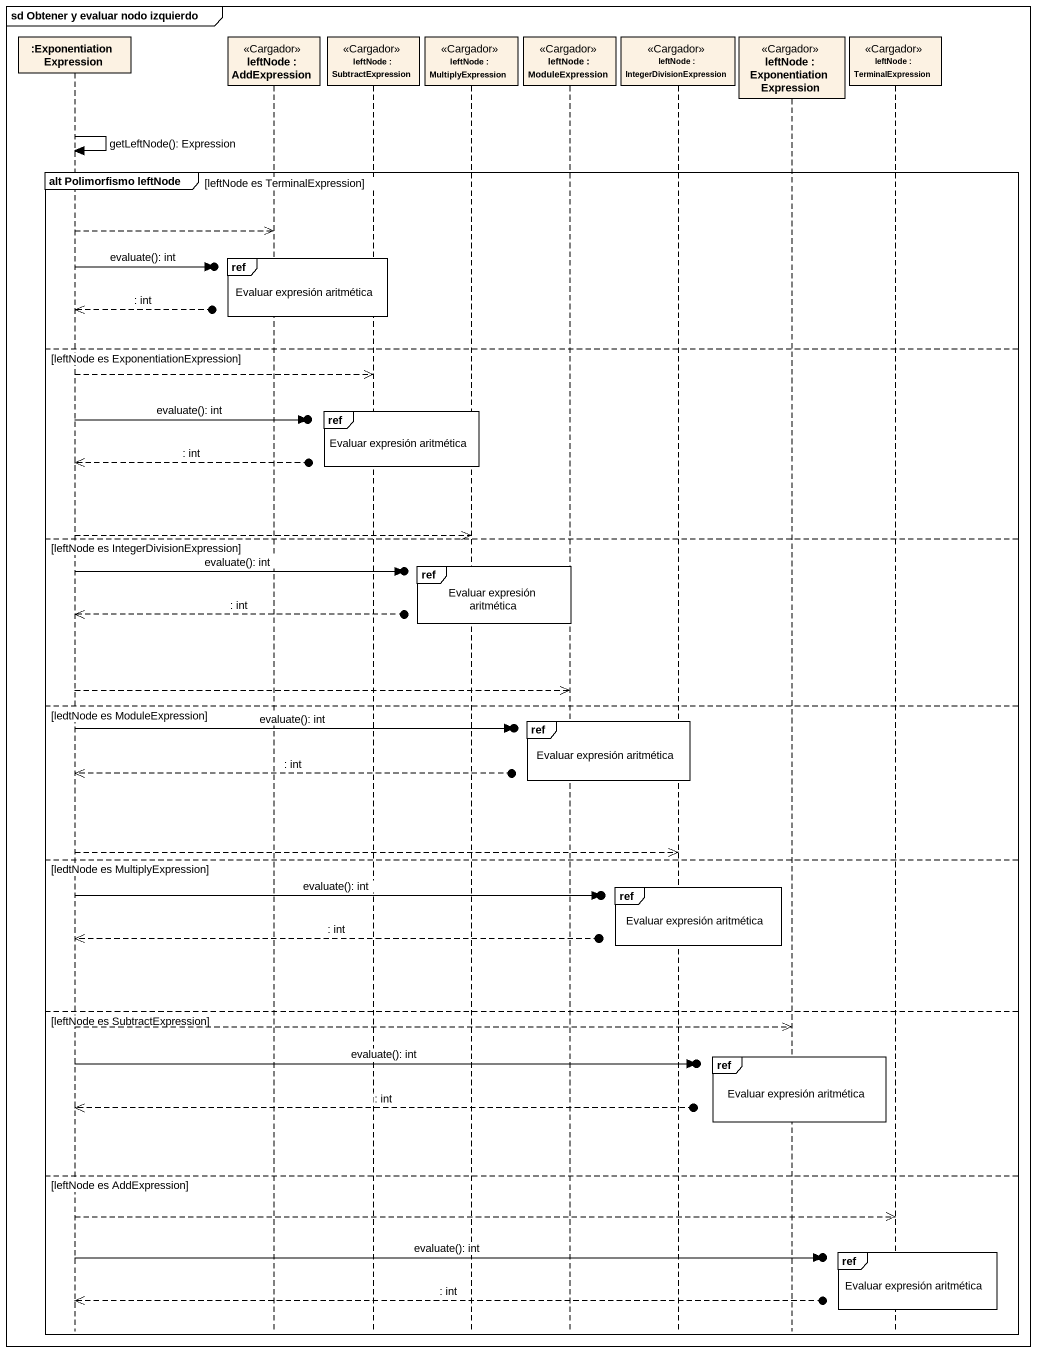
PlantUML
@startuml
mainframe sd Obtener y evaluar nodo izquierdo
hide footbox
participant ":ExponentiationExpression" as ExponentiationExpression
participant "leftNode : AddExpression" as leftNode <<Cargador>>
participant "leftNode : SubtractExpression" as leftNode_2 <<Cargador>>
participant "leftNode : MultiplyExpression" as leftNode_3 <<Cargador>>
participant "leftNode : ModuleExpression" as leftNode_4 <<Cargador>>
participant "leftNode : IntegerDivisionExpression" as leftNode_5 <<Cargador>>
participant "leftNode : ExponentiationExpression" as leftNode_6 <<Cargador>>
participant "leftNode : TerminalExpression" as leftNode_7 <<Cargador>>

ExponentiationExpression -> ExponentiationExpression : getLeftNode(): Expression
group alt Polimorfismo leftNode [leftNode es TerminalExpression]
  ExponentiationExpression -->> leftNode
  ref over leftNode, leftNode_2 : Evaluar expresión aritmética
  ExponentiationExpression ->o] : evaluate(): int
  ExponentiationExpression <<--o] : : int
else leftNode es ExponentiationExpression
  ExponentiationExpression -->> leftNode_2
  ref over leftNode_2, leftNode_3 : Evaluar expresión aritmética
  ExponentiationExpression ->o] : evaluate(): int
  ExponentiationExpression <<--o] : : int
  ExponentiationExpression -->> leftNode_3
else leftNode es IntegerDivisionExpression
  ref over leftNode_3, leftNode_4 : Evaluar expresión aritmética
  ExponentiationExpression ->o] : evaluate(): int
  ExponentiationExpression <<--o] : : int
  ExponentiationExpression -->> leftNode_4
else ledtNode es ModuleExpression
  ref over leftNode_4, leftNode_5 : Evaluar expresión aritmética
  ExponentiationExpression ->o] : evaluate(): int
  ExponentiationExpression <<--o] : : int
  ExponentiationExpression -->> leftNode_5
else ledtNode es MultiplyExpression
  ref over leftNode_5 : Evaluar expresión aritmética
  ExponentiationExpression ->o] : evaluate(): int
  ExponentiationExpression <<--o] : : int
else leftNode es SubtractExpression
  ExponentiationExpression -->> leftNode_6
  ref over leftNode_6 : Evaluar expresión aritmética
  ExponentiationExpression ->o] : evaluate(): int
  ExponentiationExpression <<--o] : : int
else leftNode es AddExpression
  ExponentiationExpression -->> leftNode_7
  ref over leftNode_7 : Evaluar expresión aritmética
  ExponentiationExpression ->o] : evaluate(): int
  ExponentiationExpression <<--o] : : int
end
@enduml
